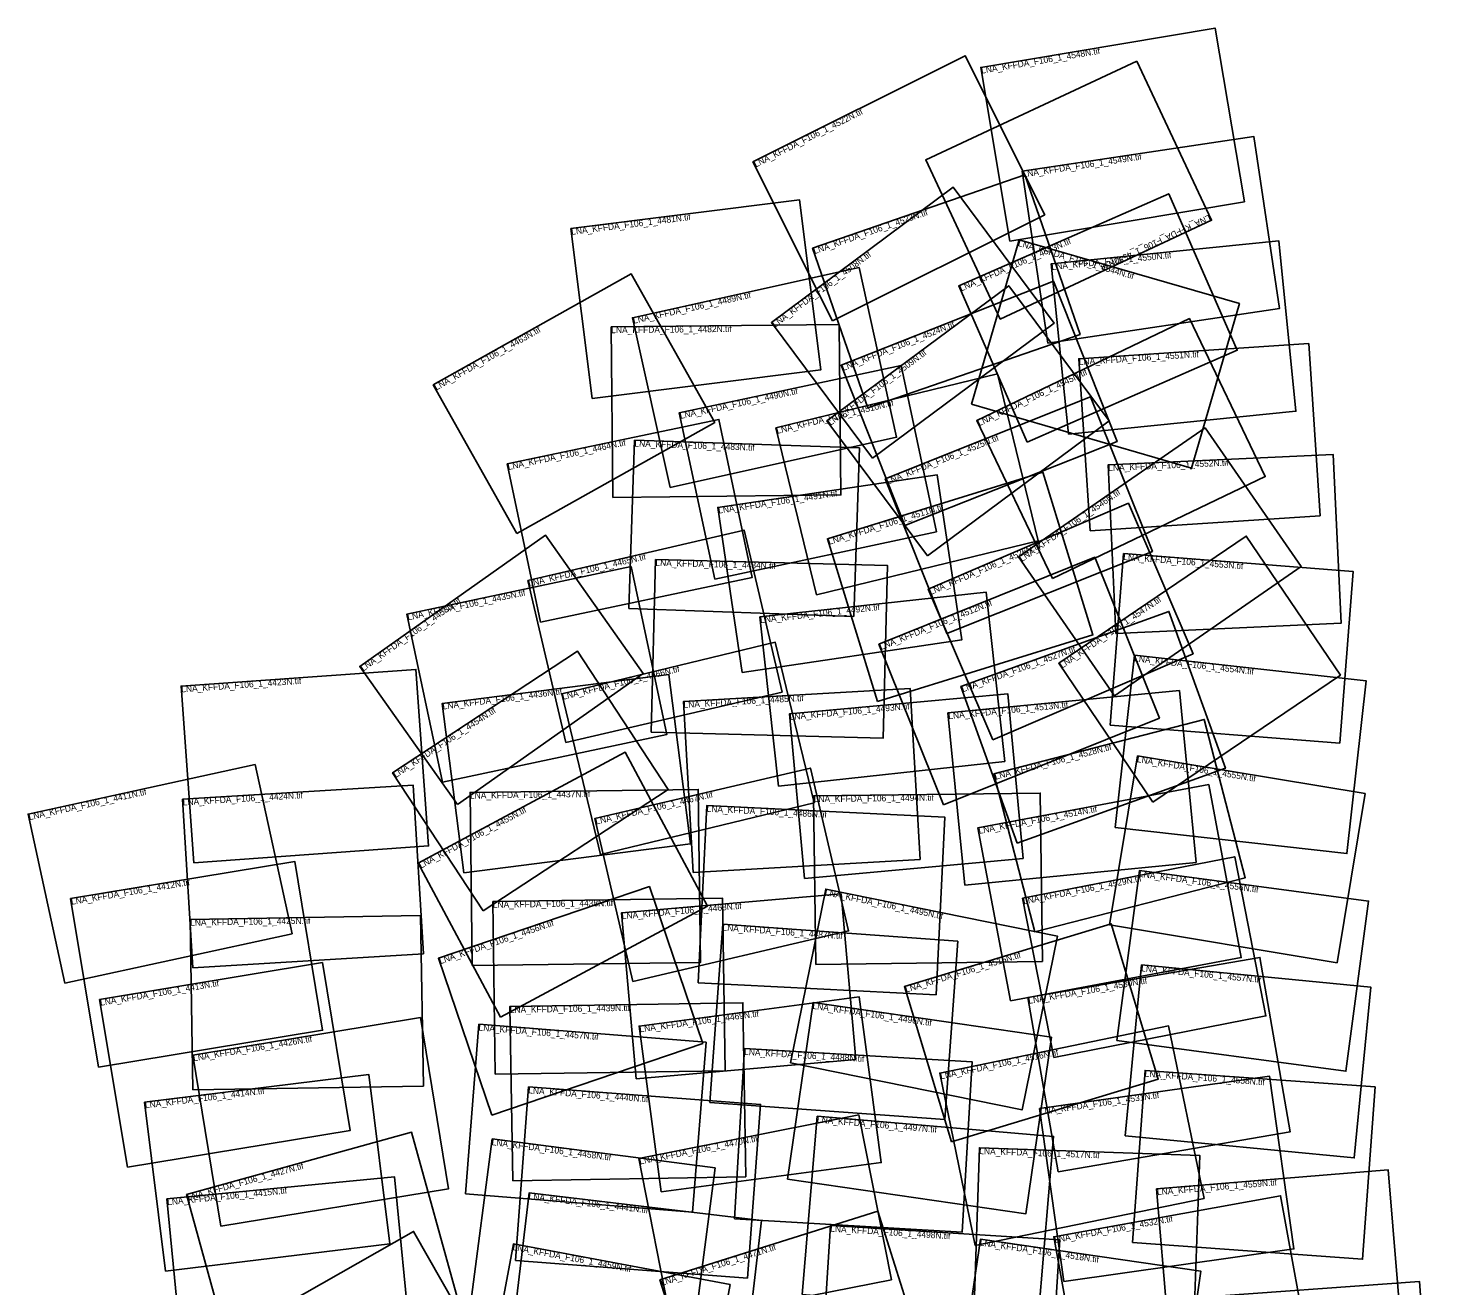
# Model space of a CAD drawing. Extents: x 426982 to 442014, y 298867 to 318951.
# Drawn here: x 426982 to 438132, y 308960 to 318951 of the extents above; entities that cross this region are included whole.
import ezdxf

# ---------------------------------------------------------------- set-up
doc = ezdxf.new("R2010")
doc.units = 0
doc.layers.add('Default', color=7, linetype='Continuous')

msp = doc.modelspace()

# ---------------------------------------------------------------- linework, layer by layer
at = {"layer": 'Default'}
for points in [[(434780, 317259), (434548, 318638), (436410, 318951), (436642, 317571)], [(433371, 316625), (432739, 317888), (434425, 318731), (435057, 317468)], [(435788, 318689), (436381, 317424), (434703, 316639), (434111, 317903)], [(435081, 316449), (434877, 317814), (436718, 318089), (436922, 316724)], [(433651, 315935), (433212, 317202), (434898, 317786), (435337, 316518)], [(433688, 315534), (432886, 316611), (434330, 317686), (435132, 316608)], [(431462, 316009), (431293, 317358), (433109, 317585), (433277, 316236)], [(434917, 315662), (434374, 316904), (436042, 317634), (436585, 316392)], [(434475, 315963), (434854, 317269), (436602, 316762), (436223, 315456)], [(435244, 315726), (435108, 317079), (436917, 317260), (437052, 315907)], [(432081, 315301), (431782, 316650), (433582, 317048), (433880, 315700)], [(430863, 314936), (430200, 316116), (431772, 316998), (432435, 315818)], [(434124, 314758), (433326, 315831), (434770, 316904), (435567, 315831)], [(433944, 314999), (433439, 316273), (435126, 316941), (435631, 315666)], [(431627, 315223), (431613, 316577), (433424, 316595), (433438, 315242)], [(435119, 314578), (434517, 315833), (436206, 316643), (436808, 315388)], [(435416, 314957), (435326, 316324), (437153, 316444), (437243, 315077)], [(432435, 314574), (432153, 315895), (433915, 316271), (434196, 314950)], [(433243, 314450), (432921, 315775), (434682, 316204), (435005, 314878)], [(434280, 314143), (433790, 315370), (435421, 316021), (435911, 314794)], [(431051, 314232), (430787, 315489), (432468, 315842), (432732, 314586)], [(435611, 313647), (434848, 314750), (436330, 315775), (437093, 314673)], [(431752, 314340), (431799, 315677), (433585, 315616), (433539, 314278)], [(435622, 314141), (435560, 315481), (437348, 315563), (437410, 314223)], [(432653, 313833), (432459, 315143), (434203, 315401), (434397, 314091)], [(433729, 313603), (433330, 314894), (435040, 315423), (435439, 314131)], [(434645, 313297), (434131, 314493), (435721, 315176), (436235, 313981)], [(430393, 312783), (429616, 313881), (431090, 314923), (431867, 313825)], [(431252, 313275), (430951, 314562), (432669, 314963), (432970, 313676)], [(435916, 312802), (435168, 313905), (436657, 314915), (437405, 313812)], [(435577, 313413), (435682, 314776), (437505, 314635), (437400, 313272)], [(430273, 312961), (429989, 314295), (431771, 314674), (432054, 313339)], [(431930, 313357), (431965, 314729), (433807, 314682), (433772, 313310)], [(434253, 312780), (433739, 314057), (435453, 314747), (435967, 313470)], [(432942, 312928), (432794, 314273), (434590, 314471), (434739, 313126)], [(434837, 312477), (434390, 313722), (436043, 314317), (436491, 313072)], [(430595, 311940), (429876, 313036), (431346, 314001), (432065, 312904)], [(431528, 312386), (431220, 313663), (432916, 314073), (433225, 312796)], [(435617, 312600), (435770, 313970), (437610, 313765), (437457, 312394)], [(428297, 312321), (428197, 313724), (430062, 313857), (430162, 312455)], [(430443, 312242), (430271, 313587), (432072, 313817), (432243, 312472)], [(432264, 312244), (432186, 313601), (433988, 313704), (434066, 312347)], [(433148, 312197), (433028, 313503), (434764, 313662), (434884, 312356)], [(434421, 312144), (434288, 313511), (436126, 313689), (436259, 312323)], [(434978, 311771), (434653, 313028), (436324, 313460), (436649, 312202)], [(427274, 311364), (426982, 312708), (428785, 313101), (429078, 311757)], [(430735, 311095), (430079, 312318), (431723, 313200), (432379, 311977)], [(435571, 311828), (435794, 313170), (437601, 312870), (437378, 311527)], [(431786, 311378), (431483, 312672), (433195, 313073), (433498, 311779)], [(428289, 311487), (428209, 312826), (430041, 312937), (430122, 311598)], [(430510, 311506), (430492, 312880), (432305, 312904), (432323, 311530)], [(433238, 311514), (433221, 312852), (435021, 312874), (435038, 311537)], [(434784, 311225), (434526, 312599), (436359, 312942), (436617, 311568)], [(432303, 311367), (432373, 312776), (434263, 312682), (434194, 311273)], [(427541, 310697), (427319, 312037), (429099, 312331), (429321, 310991)], [(435129, 310774), (434881, 312039), (436565, 312369), (436813, 311105)], [(435629, 310909), (435810, 312260), (437629, 312016), (437448, 310665)], [(430665, 310316), (430241, 311562), (431916, 312132), (432340, 310886)], [(433036, 310732), (433317, 312112), (435158, 311737), (434877, 310358)], [(430692, 310642), (430673, 312013), (432498, 312039), (432517, 310668)], [(431810, 310606), (431694, 311922), (433439, 312075), (433555, 310759)], [(428290, 310517), (428268, 311871), (430099, 311901), (430121, 310547)], [(432397, 310417), (432500, 311833), (434366, 311697), (434263, 310281)], [(434317, 310104), (433942, 311337), (435583, 311836), (435958, 310603)], [(435162, 309866), (434922, 311250), (436766, 311569), (437006, 310185)], [(427771, 309902), (427550, 311234), (429319, 311528), (429540, 310195)], [(435694, 310153), (435825, 311509), (437646, 311333), (437515, 309977)], [(430831, 309795), (430807, 311178), (432659, 311209), (432682, 309827)], [(432009, 309707), (431834, 311024), (433583, 311256), (433758, 309939)], [(433013, 309807), (433217, 311210), (435109, 310935), (434906, 309532)], [(428513, 309434), (428289, 310793), (430098, 311091), (430322, 309732)], [(430455, 309690), (430562, 311038), (432366, 310895), (432260, 309547)], [(434505, 309280), (434222, 310650), (436040, 311025), (436322, 309655)], [(432591, 309493), (432671, 310845), (434481, 310739), (434401, 309387)], [(435754, 309304), (435853, 310672), (437680, 310540), (437581, 309172)], [(428072, 309076), (427907, 310419), (429689, 310638), (429854, 309294)], [(430853, 309161), (430957, 310540), (432799, 310402), (432695, 309022)], [(435209, 308995), (435015, 310368), (436841, 310627), (437036, 309254)], [(432090, 308664), (431832, 309973), (433580, 310318), (433838, 309009)], [(433130, 308891), (433250, 310307), (435127, 310148), (435007, 308732)], [(428606, 308359), (428240, 309686), (430028, 310180), (430395, 308853)], [(430496, 308809), (430668, 310128), (432438, 309897), (432266, 308578)], [(434492, 308722), (434538, 310057), (436287, 309996), (436241, 308662)], [(436060, 308354), (435945, 309730), (437783, 309883), (437898, 308507)], [(428214, 308319), (428084, 309651), (429891, 309827), (430021, 308496)], [(430798, 308320), (430961, 309699), (432808, 309480), (432644, 308101)], [(435372, 308001), (435128, 309350), (436930, 309676), (437174, 308327)], [(432406, 307720), (432000, 309007), (433730, 309553), (434136, 308266)], [(433268, 308063), (433355, 309441), (435176, 309325), (435089, 307948)], [(429119, 307303), (428447, 308484), (430044, 309393), (430716, 308211)], [(434354, 308018), (434545, 309331), (436297, 309076), (436107, 307764)], [(430593, 307995), (430837, 309294), (432557, 308971), (432314, 307672)], [(436297, 307496), (436198, 308863), (438033, 308995), (438132, 307628)]]:
    msp.add_lwpolyline(points, close=True, dxfattribs=at)

# ---------------------------------------------------------------- texts
for s, rotation, p in [('LNA_KFFDA_F106_1_4548N.tif', 9.5319, (434556, 318588)), ('LNA_KFFDA_F106_1_4522N.tif', 26.5735, (432762, 317843)), ('LNA_KFFDA_F106_1_4549N.tif', 8.4963, (434884, 317765)), ('LNA_KFFDA_F106_1_4481N.tif', 7.1355, (431299, 317308)), ('LNA_KFFDA_F106_1_4523N.tif', 19.0788, (433229, 317155)), ('LNA_KFFDA_F106_1_4542N.tif', 205.1048, (436359, 317470)), ('LNA_KFFDA_F106_1_4543N.tif', 23.6296, (434394, 316858)), ('LNA_KFFDA_F106_1_4544N.tif', 343.8323, (434840, 317221)), ('LNA_KFFDA_F106_1_4508N.tif', 36.6589, (432916, 316571)), ('LNA_KFFDA_F106_1_4550N.tif', 5.711, (435113, 317029)), ('LNA_KFFDA_F106_1_4489N.tif', 12.4738, (431793, 316602)), ('LNA_KFFDA_F106_1_4463N.tif', 29.314, (430225, 316072)), ('LNA_KFFDA_F106_1_4482N.tif', 0.585, (431614, 316527)), ('LNA_KFFDA_F106_1_4524N.tif', 21.5928, (433457, 316227)), ('LNA_KFFDA_F106_1_4509N.tif', 36.6203, (433356, 315791)), ('LNA_KFFDA_F106_1_4551N.tif', 3.7609, (435329, 316274)), ('LNA_KFFDA_F106_1_4545N.tif', 25.6254, (434538, 315788)), ('LNA_KFFDA_F106_1_4490N.tif', 12.0335, (432164, 315846)), ('LNA_KFFDA_F106_1_4510N.tif', 13.6754, (432932, 315727)), ('LNA_KFFDA_F106_1_4464N.tif', 11.8797, (430797, 315440)), ('LNA_KFFDA_F106_1_4483N.tif', 358.0201, (431797, 315627)), ('LNA_KFFDA_F106_1_4525N.tif', 21.7576, (433809, 315323)), ('LNA_KFFDA_F106_1_4552N.tif', 2.6293, (435562, 315431)), ('LNA_KFFDA_F106_1_4491N.tif', 8.415, (432467, 315094)), ('LNA_KFFDA_F106_1_4546N.tif', 34.6915, (434877, 314709)), ('LNA_KFFDA_F106_1_4511N.tif', 17.1829, (433345, 314846)), ('LNA_KFFDA_F106_1_4465N.tif', 13.1505, (430962, 314513)), ('LNA_KFFDA_F106_1_4526N.tif', 23.2647, (434151, 314447)), ('LNA_KFFDA_F106_1_4553N.tif', 355.5647, (435679, 314726)), ('LNA_KFFDA_F106_1_4484N.tif', 358.5381, (431964, 314679)), ('LNA_KFFDA_F106_1_4453N.tif', 35.2711, (429645, 313840)), ('LNA_KFFDA_F106_1_4435N.tif', 11.994, (430000, 314246)), ('LNA_KFFDA_F106_1_4547N.tif', 34.1524, (435196, 313863)), ('LNA_KFFDA_F106_1_4492N.tif', 6.2834, (432799, 314224)), ('LNA_KFFDA_F106_1_4512N.tif', 21.9283, (433757, 314010)), ('LNA_KFFDA_F106_1_4527N.tif', 19.7775, (434407, 313675)), ('LNA_KFFDA_F106_1_4466N.tif', 13.5713, (431231, 313615)), ('LNA_KFFDA_F106_1_4554N.tif', 353.6302, (435765, 313921)), ('LNA_KFFDA_F106_1_4423N.tif', 4.0949, (428200, 313674)), ('LNA_KFFDA_F106_1_4436N.tif', 7.2746, (430278, 313538)), ('LNA_KFFDA_F106_1_4485N.tif', 3.2697, (432189, 313551)), ('LNA_KFFDA_F106_1_4454N.tif', 33.27, (429903, 312994)), ('LNA_KFFDA_F106_1_4493N.tif', 5.2313, (433033, 313454)), ('LNA_KFFDA_F106_1_4513N.tif', 5.5535, (434293, 313461)), ('LNA_KFFDA_F106_1_4528N.tif', 14.4714, (434666, 312980)), ('LNA_KFFDA_F106_1_4555N.tif', 350.5572, (435786, 313121)), ('LNA_KFFDA_F106_1_4411N.tif', 12.29, (426992, 312659)), ('LNA_KFFDA_F106_1_4424N.tif', 3.4582, (428212, 312776)), ('LNA_KFFDA_F106_1_4437N.tif', 0.7649, (430492, 312830)), ('LNA_KFFDA_F106_1_4467N.tif', 13.1765, (431494, 312624)), ('LNA_KFFDA_F106_1_4455N.tif', 28.2184, (430103, 312274)), ('LNA_KFFDA_F106_1_4486N.tif', 357.1629, (432370, 312726)), ('LNA_KFFDA_F106_1_4494N.tif', 0.7135, (433222, 312802)), ('LNA_KFFDA_F106_1_4514N.tif', 10.6094, (434536, 312550)), ('LNA_KFFDA_F106_1_4529N.tif', 11.1062, (434890, 311990)), ('LNA_KFFDA_F106_1_4556N.tif', 352.3661, (435804, 312210)), ('LNA_KFFDA_F106_1_4412N.tif', 9.3923, (427327, 311987)), ('LNA_KFFDA_F106_1_4495N.tif', 348.4979, (433307, 312063)), ('LNA_KFFDA_F106_1_4438N.tif', 0.8174, (430673, 311963)), ('LNA_KFFDA_F106_1_4468N.tif', 5.0092, (431699, 311872)), ('LNA_KFFDA_F106_1_4425N.tif', 0.9318, (428269, 311821)), ('LNA_KFFDA_F106_1_4456N.tif', 18.7781, (430257, 311515)), ('LNA_KFFDA_F106_1_4487N.tif', 355.835, (432496, 311783)), ('LNA_KFFDA_F106_1_4515N.tif', 16.9177, (433957, 311290)), ('LNA_KFFDA_F106_1_4557N.tif', 354.4818, (435821, 311459)), ('LNA_KFFDA_F106_1_4413N.tif', 9.4186, (427558, 311185)), ('LNA_KFFDA_F106_1_4530N.tif', 9.8304, (434931, 311200)), ('LNA_KFFDA_F106_1_4496N.tif', 351.7458, (433210, 311161)), ('LNA_KFFDA_F106_1_4439N.tif', 0.9692, (430808, 311128)), ('LNA_KFFDA_F106_1_4469N.tif', 7.5626, (431841, 310974)), ('LNA_KFFDA_F106_1_4457N.tif', 355.4736, (430558, 310988)), ('LNA_KFFDA_F106_1_4426N.tif', 9.3589, (428297, 310744)), ('LNA_KFFDA_F106_1_4488N.tif', 356.6395, (432668, 310795)), ('LNA_KFFDA_F106_1_4516N.tif', 11.6592, (434232, 310601)), ('LNA_KFFDA_F106_1_4558N.tif', 355.8734, (435849, 310622)), ('LNA_KFFDA_F106_1_4414N.tif', 6.9972, (427913, 310370)), ('LNA_KFFDA_F106_1_4440N.tif', 355.7083, (430953, 310490)), ('LNA_KFFDA_F106_1_4531N.tif', 8.0522, (435022, 310319)), ('LNA_KFFDA_F106_1_4497N.tif', 355.1569, (433246, 310257)), ('LNA_KFFDA_F106_1_4458N.tif', 352.5627, (430662, 310079)), ('LNA_KFFDA_F106_1_4470N.tif', 11.1601, (431842, 309924)), ('LNA_KFFDA_F106_1_4517N.tif', 358.018, (434536, 310007)), ('LNA_KFFDA_F106_1_4427N.tif', 15.4422, (428253, 309638)), ('LNA_KFFDA_F106_1_4559N.tif', 4.7562, (435950, 309680)), ('LNA_KFFDA_F106_1_4415N.tif', 5.5686, (428089, 309601)), ('LNA_KFFDA_F106_1_4441N.tif', 353.2372, (430955, 309649)), ('LNA_KFFDA_F106_1_4498N.tif', 356.3804, (433352, 309391)), ('LNA_KFFDA_F106_1_4532N.tif', 10.2513, (435137, 309301)), ('LNA_KFFDA_F106_1_4518N.tif', 351.744, (434538, 309281)), ('LNA_KFFDA_F106_1_4459N.tif', 349.3652, (430828, 309245)), ('LNA_KFFDA_F106_1_4471N.tif', 17.5149, (432015, 308960))]:
    msp.add_text(s, height=50, rotation=rotation, dxfattribs=at).set_placement(p)

doc.saveas('drawing.dxf')
